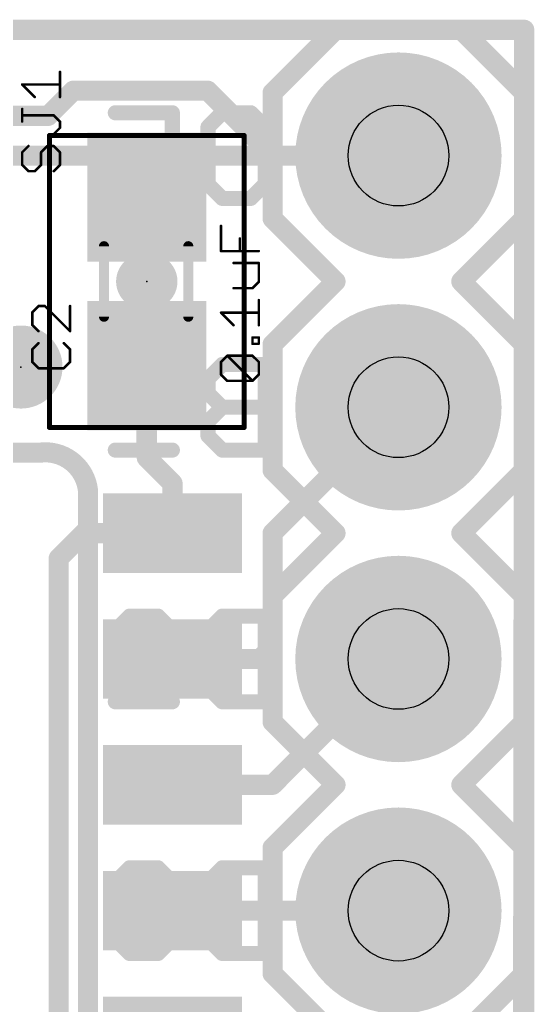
# Model space of a CAD drawing. Extents: x -98 to 13, y 0 to 18.
# Drawn here: x 7.61 to 12.8, y 7.94 to 17.88 of the extents above; entities that cross this region are included whole.
import ezdxf

# ---------------------------------------------------------------- set-up
doc = ezdxf.new("R2010")
doc.units = 0
for name, color, linetype in [('1', 12, 'CONTINUOUS'), ('16', 132, 'CONTINUOUS'), ('17', 110, 'CONTINUOUS'), ('20', 53, 'CONTINUOUS'), ('21', 53, 'CONTINUOUS'), ('22', 53, 'CONTINUOUS'), ('23', 53, 'CONTINUOUS'), ('25', 253, 'CONTINUOUS'), ('27', 253, 'CONTINUOUS'), ('29', 253, 'CONTINUOUS'), ('30', 253, 'CONTINUOUS'), ('31', 253, 'CONTINUOUS'), ('39', 12, 'CONTINUOUS'), ('44', 253, 'CONTINUOUS'), ('51', 53, 'CONTINUOUS')]:
    doc.layers.add(name, color=color, linetype=linetype)

# ---------------------------------------------------------------- blocks, each defined once
blk = doc.blocks.new('RECT')
blk.add_solid([(-0.5, -0.5), (0.5, -0.5), (-0.5, 0.5), (0.5, 0.5)])
blk = doc.blocks.new('PIE')
at = {"const_width": 0.5}
blk.add_lwpolyline([(0, -0.25, 1), (0, 0.25, 1), (0, -0.25)], format="xyb", dxfattribs=at)
blk = doc.blocks.new('ROUNDP')
at = {"const_width": 0.5}
blk.add_lwpolyline([(0, -0.25, 1), (0, 0.25, 1), (0, -0.25)], format="xyb", dxfattribs=at)

msp = doc.modelspace()

# ---------------------------------------------------------------- linework, layer by layer
at = {"layer": '1'}
for points, const_width in [([(0, 17.78), (12.7, 17.78)], 0.2032), ([(12.7, 17.78), (12.7, 0)], 0.2032), ([(7.8939, 16.9109), (8.1479, 17.1649)], 0.2032), ([(8.1479, 17.1649), (9.5051, 17.1649)], 0.2032), ([(9.5051, 17.1649), (10.16, 16.51)], 0.2032), ([(6.35, 16.9109), (7.8939, 16.9109)], 0.2032), ([(10.16, 16.51), (11.43, 16.51)], 0.2032), ([(8.89, 14.39), (8.89, 13.97)], 0.254), ([(8.89, 13.462), (8.89, 14.39)], 0.2032), ([(10.16, 12.7), (11.43, 13.97)], 0.2032), ([(9.15, 13.202), (8.89, 13.462)], 0.2032), ([(9.15, 12.7), (9.15, 13.202)], 0.2032), ([(8.255, 12.7), (8.001, 12.446)], 0.2032), ([(9.15, 12.7), (8.255, 12.7)], 0.2032), ([(10.16, 11.557), (10.16, 12.7)], 0.2032), ([(8.001, 12.446), (8.001, 6.096)], 0.2032), ([(10.033, 11.43), (10.16, 11.557)], 0.2032), ([(9.15, 11.43), (10.033, 11.43)], 0.2032), ([(10.16, 10.16), (11.43, 11.43)], 0.2032), ([(9.15, 10.16), (10.16, 10.16)], 0.2032), ([(9.15, 8.89), (11.43, 8.89)], 0.2032)]:
    msp.add_lwpolyline(points, dxfattribs=dict(at, const_width=const_width))
for points, const_width in [([(12.7508, 17.78, 1), (12.6492, 17.78)], 0.1016), ([(12.7, 17.7292, 1), (12.7, 17.8308)], 0.1016), ([(8.1479, 17.2157, 1), (8.1479, 17.1141)], 0.1016), ([(8.1838, 17.129, 1), (8.112, 17.2008)], 0.1016), ([(9.541, 17.2008, 1), (9.4692, 17.129)], 0.1016), ([(9.5051, 17.1141, 1), (9.5051, 17.2157)], 0.1016), ([(7.8939, 16.8601, 1), (7.8939, 16.9617)], 0.1016), ([(7.858, 16.9468, 1), (7.9298, 16.875)], 0.1016), ([(10.16, 16.5608, 1), (10.16, 16.4592)], 0.1016), ([(11.43, 16.4592, 1), (11.43, 16.5608)], 0.1016), ([(10.1241, 16.4741, 1), (10.1959, 16.5459)], 0.1016), ([(8.9535, 14.39, 1), (8.8265, 14.39)], 0.127), ([(8.9408, 14.39, 1), (8.8392, 14.39)], 0.1016), ([(8.8265, 13.97, 1), (8.9535, 13.97)], 0.127), ([(11.4659, 13.9341, 1), (11.3941, 14.0059)], 0.1016), ([(8.9259, 13.4979, 1), (8.8541, 13.4261)], 0.1016), ([(8.8392, 13.462, 1), (8.9408, 13.462)], 0.1016), ([(9.2008, 13.202, 1), (9.0992, 13.202)], 0.1016), ([(9.1141, 13.1661, 1), (9.1859, 13.2379)], 0.1016), ([(8.255, 12.7508, 1), (8.255, 12.6492)], 0.1016), ([(8.2909, 12.6641, 1), (8.2191, 12.7359)], 0.1016), ([(9.0992, 12.7, 1), (9.2008, 12.7)], 0.1016), ([(9.15, 12.6492, 1), (9.15, 12.7508)], 0.1016), ([(10.2108, 12.7, 1), (10.1092, 12.7)], 0.1016), ([(10.1241, 12.7359, 1), (10.1959, 12.6641)], 0.1016), ([(8.0518, 12.446, 1), (7.9502, 12.446)], 0.1016), ([(7.9651, 12.4819, 1), (8.0369, 12.4101)], 0.1016), ([(10.1959, 11.5211, 1), (10.1241, 11.5929)], 0.1016), ([(10.1092, 11.557, 1), (10.2108, 11.557)], 0.1016), ([(9.15, 11.4808, 1), (9.15, 11.3792)], 0.1016), ([(9.9971, 11.4659, 1), (10.0689, 11.3941)], 0.1016), ([(10.033, 11.3792, 1), (10.033, 11.4808)], 0.1016), ([(11.4659, 11.3941, 1), (11.3941, 11.4659)], 0.1016), ([(9.15, 10.2108, 1), (9.15, 10.1092)], 0.1016), ([(10.1241, 10.1959, 1), (10.1959, 10.1241)], 0.1016), ([(10.16, 10.1092, 1), (10.16, 10.2108)], 0.1016), ([(9.15, 8.9408, 1), (9.15, 8.8392)], 0.1016), ([(11.43, 8.8392, 1), (11.43, 8.9408)], 0.1016)]:
    msp.add_lwpolyline(points, format="xyb", dxfattribs=dict(at, const_width=const_width))
at = {"layer": '16', "const_width": 0.2032}
for points in [[(0, 17.78), (12.7, 17.78)], [(12.7, 17.78), (12.7, 0)], [(11.43, 16.51), (6.35, 16.51)]]:
    msp.add_lwpolyline(points, dxfattribs=at)
at = {"layer": '16', "const_width": 0.1016}
for points in [[(12.7508, 17.78, 1), (12.6492, 17.78)], [(12.7, 17.7292, 1), (12.7, 17.8308)], [(11.43, 16.4592, 1), (11.43, 16.5608)]]:
    msp.add_lwpolyline(points, format="xyb", dxfattribs=at)
at = {"layer": '20', "const_width": 0.2032}
for points in [[(12.7, 17.78), (0, 17.78)], [(12.68, 0), (12.7, 17.78)]]:
    msp.add_lwpolyline(points, dxfattribs=at)
at = {"layer": '20', "const_width": 0.1016}
for points in [[(12.7508, 17.7799, 1), (12.6492, 17.7801)], [(12.7, 17.7292, 1), (12.7, 17.8308)]]:
    msp.add_lwpolyline(points, format="xyb", dxfattribs=at)
at = {"layer": '21'}
for points, const_width in [([(10.16, 17.145), (10.795, 17.78)], 0.2032), ([(10.795, 17.78), (12.065, 17.78)], 0.2032), ([(12.065, 17.78), (12.7, 17.145)], 0.2032), ([(10.16, 15.875), (10.16, 17.145)], 0.2032), ([(12.7, 17.145), (12.7, 15.875)], 0.2032), ([(10.16, 15.875), (10.795, 15.24)], 0.2032), ([(12.065, 15.24), (12.7, 15.875)], 0.2032), ([(8.8595, 15.24), (8.9205, 15.24)], 0.5588), ([(10.16, 14.605), (10.795, 15.24)], 0.2032), ([(12.065, 15.24), (12.7, 14.605)], 0.2032), ([(10.16, 13.335), (10.16, 14.605)], 0.2032), ([(12.7, 14.605), (12.7, 13.335)], 0.2032), ([(7.8026, 13.5128), (6.9596, 13.5128)], 0.2032), ([(10.795, 12.7), (10.16, 13.335)], 0.2032), ([(12.7, 13.335), (12.065, 12.7)], 0.2032), ([(8.2963, 4.6482), (8.2963, 13.1318)], 0.2032), ([(10.16, 12.065), (10.795, 12.7)], 0.2032), ([(12.065, 12.7), (12.7, 12.065)], 0.2032), ([(10.16, 10.795), (10.16, 12.065)], 0.2032), ([(12.7, 12.065), (12.7, 10.795)], 0.2032), ([(10.795, 10.16), (10.16, 10.795)], 0.2032), ([(12.7, 10.795), (12.065, 10.16)], 0.2032), ([(10.16, 9.525), (10.795, 10.16)], 0.2032), ([(12.065, 10.16), (12.7, 9.525)], 0.2032), ([(10.16, 8.255), (10.16, 9.525)], 0.2032), ([(12.7, 9.525), (12.7, 8.255)], 0.2032), ([(10.16, 8.255), (10.795, 7.62)], 0.2032), ([(12.065, 7.62), (12.7, 8.255)], 0.2032)]:
    msp.add_lwpolyline(points, dxfattribs=dict(at, const_width=const_width))
for points, const_width in [([(10.795, 17.8308, 1), (10.795, 17.7292)], 0.1016), ([(10.8309, 17.7441, 1), (10.7591, 17.8159)], 0.1016), ([(12.1009, 17.8159, 1), (12.0291, 17.7441)], 0.1016), ([(12.065, 17.7292, 1), (12.065, 17.8308)], 0.1016), ([(10.2108, 17.145, 1), (10.1092, 17.145)], 0.1016), ([(10.1241, 17.1809, 1), (10.1959, 17.1091)], 0.1016), ([(12.7508, 17.145, 1), (12.6492, 17.145)], 0.1016), ([(12.6641, 17.1091, 1), (12.7359, 17.1809)], 0.1016), ([(10.1959, 15.9109, 1), (10.1241, 15.8391)], 0.1016), ([(10.1092, 15.875, 1), (10.2108, 15.875)], 0.1016), ([(12.6492, 15.875, 1), (12.7508, 15.875)], 0.1016), ([(12.7359, 15.8391, 1), (12.6641, 15.9109)], 0.1016), ([(8.8595, 15.3797, 1), (8.8595, 15.1003)], 0.2794), ([(8.9205, 15.1003, 1), (8.9205, 15.3797)], 0.2794), ([(10.8309, 15.2041, 1), (10.7591, 15.2759)], 0.1016), ([(10.7591, 15.2041, 1), (10.8309, 15.2759)], 0.1016), ([(12.1009, 15.2759, 1), (12.0291, 15.2041)], 0.1016), ([(12.0291, 15.2759, 1), (12.1009, 15.2041)], 0.1016), ([(10.2108, 14.605, 1), (10.1092, 14.605)], 0.1016), ([(10.1241, 14.6409, 1), (10.1959, 14.5691)], 0.1016), ([(12.7508, 14.605, 1), (12.6492, 14.605)], 0.1016), ([(12.6641, 14.5691, 1), (12.7359, 14.6409)], 0.1016), ([(8.2963, 13.1318, 0.4143), (7.8153, 13.5128)], 0.2032), ([(7.8094, 13.5633, 1), (7.8212, 13.4623)], 0.1016), ([(7.8026, 13.462, 1), (7.8026, 13.5636)], 0.1016), ([(10.1959, 13.3709, 1), (10.1241, 13.2991)], 0.1016), ([(12.7359, 13.2991, 1), (12.6641, 13.3709)], 0.1016), ([(10.1092, 13.335, 1), (10.2108, 13.335)], 0.1016), ([(12.6492, 13.335, 1), (12.7508, 13.335)], 0.1016), ([(8.3471, 13.1318, 1), (8.2455, 13.1318)], 0.1016), ([(8.2458, 13.126, 1), (8.3468, 13.1376)], 0.1016), ([(10.8309, 12.6641, 1), (10.7591, 12.7359)], 0.1016), ([(10.7591, 12.6641, 1), (10.8309, 12.7359)], 0.1016), ([(12.1009, 12.7359, 1), (12.0291, 12.6641)], 0.1016), ([(12.0291, 12.7359, 1), (12.1009, 12.6641)], 0.1016), ([(10.2108, 12.065, 1), (10.1092, 12.065)], 0.1016), ([(10.1241, 12.1009, 1), (10.1959, 12.0291)], 0.1016), ([(12.7508, 12.065, 1), (12.6492, 12.065)], 0.1016), ([(12.6641, 12.0291, 1), (12.7359, 12.1009)], 0.1016), ([(10.1959, 10.8309, 1), (10.1241, 10.7591)], 0.1016), ([(10.1092, 10.795, 1), (10.2108, 10.795)], 0.1016), ([(12.6492, 10.795, 1), (12.7508, 10.795)], 0.1016), ([(12.7359, 10.7591, 1), (12.6641, 10.8309)], 0.1016), ([(10.8309, 10.1241, 1), (10.7591, 10.1959)], 0.1016), ([(10.7591, 10.1241, 1), (10.8309, 10.1959)], 0.1016), ([(12.1009, 10.1959, 1), (12.0291, 10.1241)], 0.1016), ([(12.0291, 10.1959, 1), (12.1009, 10.1241)], 0.1016), ([(10.2108, 9.525, 1), (10.1092, 9.525)], 0.1016), ([(10.1241, 9.5609, 1), (10.1959, 9.4891)], 0.1016), ([(12.7508, 9.525, 1), (12.6492, 9.525)], 0.1016), ([(12.6641, 9.4891, 1), (12.7359, 9.5609)], 0.1016), ([(10.1959, 8.2909, 1), (10.1241, 8.2191)], 0.1016), ([(12.7359, 8.2191, 1), (12.6641, 8.2909)], 0.1016), ([(10.1092, 8.255, 1), (10.2108, 8.255)], 0.1016), ([(12.6492, 8.255, 1), (12.7508, 8.255)], 0.1016)]:
    msp.add_lwpolyline(points, format="xyb", dxfattribs=dict(at, const_width=const_width))
at = {"layer": '22', "const_width": 0.1524}
for points in [[(8.5721, 16.9425), (9.1483, 16.9425)], [(9.1483, 16.9425), (9.1483, 16.0782)], [(9.5076, 16.7985), (9.6516, 16.9425)], [(9.6516, 16.9425), (9.9397, 16.9425)], [(9.9397, 16.9425), (10.0838, 16.7985)], [(9.5076, 16.2223), (9.5076, 16.7985)], [(10.0838, 16.7985), (10.0838, 16.2223)], [(9.1483, 16.5104), (8.8602, 16.5104)], [(9.6516, 16.0782), (9.5076, 16.2223)], [(10.0838, 16.2223), (9.9397, 16.0782)], [(9.1483, 16.0782), (8.5721, 16.0782)], [(9.9397, 16.0782), (9.6516, 16.0782)], [(9.1483, 14.1144), (8.8602, 14.4025)], [(8.8602, 14.4025), (8.8602, 13.5382)], [(9.6516, 14.4025), (9.5076, 14.2585)], [(10.0838, 14.4025), (9.6516, 14.4025)], [(10.0838, 13.5382), (10.0838, 14.4025)], [(9.5076, 14.2585), (9.5076, 14.1144)], [(9.5076, 14.1144), (9.6516, 13.9704)], [(9.6516, 13.9704), (9.5076, 13.8263)], [(10.0838, 13.9704), (9.6516, 13.9704)], [(9.5076, 13.8263), (9.5076, 13.6823)], [(9.5076, 13.6823), (9.6516, 13.5382)], [(9.1483, 13.5382), (8.5721, 13.5382)], [(9.6516, 13.5382), (10.0838, 13.5382)], [(8.5721, 11.7185), (8.7161, 11.8625)], [(8.7161, 11.8625), (9.0042, 11.8625)], [(9.0042, 11.8625), (9.1483, 11.7185)], [(9.6516, 11.8625), (9.5076, 11.7185)], [(10.0838, 11.8625), (9.6516, 11.8625)], [(10.0838, 10.9982), (10.0838, 11.8625)], [(8.5721, 11.5744), (8.5721, 11.7185)], [(9.5076, 11.7185), (9.5076, 11.5744)], [(9.1483, 10.9982), (8.5721, 11.5744)], [(9.5076, 11.5744), (9.6516, 11.4304)], [(9.6516, 11.4304), (9.5076, 11.2863)], [(10.0838, 11.4304), (9.6516, 11.4304)], [(9.5076, 11.2863), (9.5076, 11.1423)], [(9.5076, 11.1423), (9.6516, 10.9982)], [(8.5721, 10.9982), (9.1483, 10.9982)], [(9.6516, 10.9982), (10.0838, 10.9982)], [(8.7161, 9.3225), (8.5721, 9.1785)], [(9.0042, 9.3225), (8.7161, 9.3225)], [(9.1483, 9.1785), (9.0042, 9.3225)], [(9.6516, 9.3225), (9.5076, 9.1785)], [(10.0838, 9.3225), (9.6516, 9.3225)], [(10.0838, 8.4582), (10.0838, 9.3225)], [(8.5721, 9.1785), (8.5721, 9.0344)], [(9.5076, 9.1785), (9.5076, 9.0344)], [(8.5721, 9.0344), (8.7161, 8.8904)], [(9.5076, 9.0344), (9.6516, 8.8904)], [(8.7161, 8.8904), (8.5721, 8.7463)], [(8.7161, 8.8904), (8.8602, 8.8904)], [(9.6516, 8.8904), (9.5076, 8.7463)], [(10.0838, 8.8904), (9.6516, 8.8904)], [(8.5721, 8.7463), (8.5721, 8.6023)], [(9.5076, 8.7463), (9.5076, 8.6023)], [(8.5721, 8.6023), (8.7161, 8.4582)], [(9.0042, 8.4582), (9.1483, 8.6023)], [(9.5076, 8.6023), (9.6516, 8.4582)], [(8.7161, 8.4582), (9.0042, 8.4582)], [(9.6516, 8.4582), (10.0838, 8.4582)]]:
    msp.add_lwpolyline(points, dxfattribs=at)
at = {"layer": '22', "const_width": 0.0762}
for points in [[(8.5721, 16.9806, 1), (8.5721, 16.9044)], [(9.1864, 16.9425, 1), (9.1102, 16.9425)], [(9.1483, 16.9044, 1), (9.1483, 16.9806)], [(9.6516, 16.9806, 1), (9.6516, 16.9044)], [(9.6786, 16.9156, 1), (9.6247, 16.9695)], [(9.9667, 16.9695, 1), (9.9128, 16.9156)], [(9.9397, 16.9044, 1), (9.9397, 16.9806)], [(9.4806, 16.8254, 1), (9.5345, 16.7715)], [(9.5457, 16.7985, 1), (9.4695, 16.7985)], [(10.1219, 16.7985, 1), (10.0457, 16.7985)], [(10.0569, 16.7715, 1), (10.1107, 16.8254)], [(8.8602, 16.5485, 1), (8.8602, 16.4723)], [(9.1483, 16.4723, 1), (9.1483, 16.5485)], [(9.5345, 16.2492, 1), (9.4806, 16.1953)], [(9.4695, 16.2223, 1), (9.5457, 16.2223)], [(10.0457, 16.2223, 1), (10.1219, 16.2223)], [(10.1107, 16.1953, 1), (10.0569, 16.2492)], [(8.5721, 16.1163, 1), (8.5721, 16.0401)], [(9.1102, 16.0782, 1), (9.1864, 16.0782)], [(9.1483, 16.0401, 1), (9.1483, 16.1163)], [(9.6516, 16.1163, 1), (9.6516, 16.0401)], [(9.6247, 16.0513, 1), (9.6786, 16.1051)], [(9.9128, 16.1051, 1), (9.9667, 16.0513)], [(9.9397, 16.0401, 1), (9.9397, 16.1163)], [(8.8871, 14.4295, 1), (8.8332, 14.3756)], [(8.8983, 14.4025, 1), (8.8221, 14.4025)], [(9.6516, 14.4406, 1), (9.6516, 14.3644)], [(9.6786, 14.3756, 1), (9.6247, 14.4295)], [(10.1219, 14.4025, 1), (10.0457, 14.4025)], [(10.0838, 14.3644, 1), (10.0838, 14.4406)], [(9.4806, 14.2854, 1), (9.5345, 14.2315)], [(9.5457, 14.2585, 1), (9.4695, 14.2585)], [(9.1213, 14.0875, 1), (9.1752, 14.1414)], [(9.5345, 14.1414, 1), (9.4806, 14.0875)], [(9.4695, 14.1144, 1), (9.5457, 14.1144)], [(9.6516, 14.0085, 1), (9.6516, 13.9323)], [(9.6786, 13.9434, 1), (9.6247, 13.9973)], [(9.6247, 13.9434, 1), (9.6786, 13.9973)], [(10.0838, 13.9323, 1), (10.0838, 14.0085)], [(9.4806, 13.8533, 1), (9.5345, 13.7994)], [(9.5457, 13.8263, 1), (9.4695, 13.8263)], [(9.5345, 13.7092, 1), (9.4806, 13.6553)], [(9.4695, 13.6823, 1), (9.5457, 13.6823)], [(8.5721, 13.5763, 1), (8.5721, 13.5001)], [(8.8221, 13.5382, 1), (8.8983, 13.5382)], [(9.1483, 13.5001, 1), (9.1483, 13.5763)], [(9.6516, 13.5763, 1), (9.6516, 13.5001)], [(9.6247, 13.5113, 1), (9.6786, 13.5651)], [(10.0457, 13.5382, 1), (10.1219, 13.5382)], [(10.0838, 13.5001, 1), (10.0838, 13.5763)], [(8.7161, 11.9006, 1), (8.7161, 11.8244)], [(8.7431, 11.8356, 1), (8.6892, 11.8895)], [(9.0312, 11.8895, 1), (8.9773, 11.8356)], [(9.0042, 11.8244, 1), (9.0042, 11.9006)], [(9.6516, 11.9006, 1), (9.6516, 11.8244)], [(9.6786, 11.8356, 1), (9.6247, 11.8895)], [(10.1219, 11.8625, 1), (10.0457, 11.8625)], [(10.0838, 11.8244, 1), (10.0838, 11.9006)], [(8.5451, 11.7454, 1), (8.599, 11.6915)], [(8.6102, 11.7185, 1), (8.534, 11.7185)], [(9.1213, 11.6915, 1), (9.1752, 11.7454)], [(9.4806, 11.7454, 1), (9.5345, 11.6915)], [(9.5457, 11.7185, 1), (9.4695, 11.7185)], [(8.599, 11.6014, 1), (8.5451, 11.5475)], [(9.5345, 11.6014, 1), (9.4806, 11.5475)], [(8.534, 11.5744, 1), (8.6102, 11.5744)], [(9.4695, 11.5744, 1), (9.5457, 11.5744)], [(9.6516, 11.4685, 1), (9.6516, 11.3923)], [(9.6786, 11.4034, 1), (9.6247, 11.4573)], [(9.6247, 11.4034, 1), (9.6786, 11.4573)], [(10.0838, 11.3923, 1), (10.0838, 11.4685)], [(9.4806, 11.3133, 1), (9.5345, 11.2594)], [(9.5457, 11.2863, 1), (9.4695, 11.2863)], [(9.5345, 11.1692, 1), (9.4806, 11.1153)], [(9.4695, 11.1423, 1), (9.5457, 11.1423)], [(8.5721, 11.0363, 1), (8.5721, 10.9601)], [(9.1213, 10.9713, 1), (9.1752, 11.0251)], [(9.1483, 10.9601, 1), (9.1483, 11.0363)], [(9.6516, 11.0363, 1), (9.6516, 10.9601)], [(9.6247, 10.9713, 1), (9.6786, 11.0251)], [(10.0838, 10.9601, 1), (10.0838, 11.0363)], [(10.0457, 10.9982, 1), (10.1219, 10.9982)], [(8.7161, 9.3606, 1), (8.7161, 9.2844)], [(8.7431, 9.2956, 1), (8.6892, 9.3495)], [(9.0312, 9.3495, 1), (8.9773, 9.2956)], [(9.0042, 9.2844, 1), (9.0042, 9.3606)], [(9.6516, 9.3606, 1), (9.6516, 9.2844)], [(9.6786, 9.2956, 1), (9.6247, 9.3495)], [(10.1219, 9.3225, 1), (10.0457, 9.3225)], [(10.0838, 9.2844, 1), (10.0838, 9.3606)], [(8.6102, 9.1785, 1), (8.534, 9.1785)], [(9.5457, 9.1785, 1), (9.4695, 9.1785)], [(8.5451, 9.2054, 1), (8.599, 9.1515)], [(9.1213, 9.1515, 1), (9.1752, 9.2054)], [(9.4806, 9.2054, 1), (9.5345, 9.1515)], [(8.599, 9.0614, 1), (8.5451, 9.0075)], [(8.534, 9.0344, 1), (8.6102, 9.0344)], [(9.5345, 9.0614, 1), (9.4806, 9.0075)], [(9.4695, 9.0344, 1), (9.5457, 9.0344)], [(8.7161, 8.9285, 1), (8.7161, 8.8523)], [(8.7431, 8.8634, 1), (8.6892, 8.9173)], [(8.6892, 8.8634, 1), (8.7431, 8.9173)], [(8.8602, 8.8523, 1), (8.8602, 8.9285)], [(9.6516, 8.9285, 1), (9.6516, 8.8523)], [(9.6786, 8.8634, 1), (9.6247, 8.9173)], [(9.6247, 8.8634, 1), (9.6786, 8.9173)], [(10.0838, 8.8523, 1), (10.0838, 8.9285)], [(8.5451, 8.7733, 1), (8.599, 8.7194)], [(8.6102, 8.7463, 1), (8.534, 8.7463)], [(9.4806, 8.7733, 1), (9.5345, 8.7194)], [(9.5457, 8.7463, 1), (9.4695, 8.7463)], [(8.599, 8.6292, 1), (8.5451, 8.5753)], [(9.1752, 8.5753, 1), (9.1213, 8.6292)], [(9.5345, 8.6292, 1), (9.4806, 8.5753)], [(8.534, 8.6023, 1), (8.6102, 8.6023)], [(9.4695, 8.6023, 1), (9.5457, 8.6023)], [(8.7161, 8.4963, 1), (8.7161, 8.4201)], [(8.6892, 8.4313, 1), (8.7431, 8.4851)], [(8.9773, 8.4851, 1), (9.0312, 8.4313)], [(9.0042, 8.4201, 1), (9.0042, 8.4963)], [(9.6516, 8.4963, 1), (9.6516, 8.4201)], [(9.6247, 8.4313, 1), (9.6786, 8.4851)], [(10.0457, 8.4582, 1), (10.1219, 8.4582)], [(10.0838, 8.4201, 1), (10.0838, 8.4963)]]:
    msp.add_lwpolyline(points, format="xyb", dxfattribs=at)
at = {"layer": '23'}
for p in [(8.89, 15.24), (7.62, 14.3764)]:
    msp.add_point(p, dxfattribs=at)
at = {"layer": '25', "const_width": 0.0254}
for points in [[(8.0137, 17.101), (8.0137, 17.3552)], [(7.7595, 17.101), (7.6324, 17.2281)], [(7.6324, 17.2281), (8.0137, 17.2281)], [(7.6324, 16.8539), (7.6324, 16.981)], [(7.9501, 16.9174), (7.6324, 16.9174)], [(8.0137, 16.8539), (7.9501, 16.9174)], [(8.0137, 16.7903), (8.0137, 16.8539)], [(7.9501, 16.7268), (8.0137, 16.7903)], [(7.6959, 16.6068), (7.6324, 16.5432)], [(7.823, 16.5432), (7.8866, 16.6068)], [(7.8866, 16.6068), (7.9501, 16.6068)], [(7.9501, 16.6068), (8.0137, 16.5432)], [(7.6324, 16.5432), (7.6324, 16.4161)], [(7.823, 16.4161), (7.823, 16.5432)], [(8.0137, 16.5432), (8.0137, 16.4161)], [(7.6324, 16.4161), (7.6959, 16.3526)], [(7.7595, 16.3526), (7.823, 16.4161)], [(8.0137, 16.4161), (7.9501, 16.3526)], [(7.6959, 16.3526), (7.7595, 16.3526)], [(7.7975, 14.9921), (7.734, 14.9286)], [(7.734, 14.9286), (7.734, 14.8015)], [(7.8611, 14.9921), (7.7975, 14.9921)], [(8.1153, 14.7379), (7.8611, 14.9921)], [(8.1153, 14.9921), (8.1153, 14.7379)], [(7.734, 14.8015), (7.7975, 14.7379)], [(7.7975, 14.6179), (7.734, 14.5544)], [(8.1153, 14.5544), (8.0517, 14.6179)], [(7.734, 14.5544), (7.734, 14.4273)], [(8.1153, 14.4273), (8.1153, 14.5544)], [(7.734, 14.4273), (7.7975, 14.3637)], [(8.0517, 14.3637), (8.1153, 14.4273)], [(7.7975, 14.3637), (8.0517, 14.3637)]]:
    msp.add_lwpolyline(points, dxfattribs=at)
at = {"layer": '25', "const_width": 0.0127}
for points in [[(8.02, 17.3552, 1), (8.0074, 17.3552)], [(7.6369, 17.2326, 1), (7.6279, 17.2236)], [(7.6324, 17.2344, 1), (7.6324, 17.2217)], [(8.0137, 17.2217, 1), (8.0137, 17.2344)], [(7.755, 17.0965, 1), (7.764, 17.1055)], [(8.0074, 17.101, 1), (8.02, 17.101)], [(7.6387, 16.981, 1), (7.626, 16.981)], [(7.6324, 16.9238, 1), (7.6324, 16.9111)], [(7.9546, 16.9219, 1), (7.9457, 16.913)], [(7.9501, 16.9111, 1), (7.9501, 16.9238)], [(7.626, 16.8539, 1), (7.6387, 16.8539)], [(8.02, 16.8539, 1), (8.0074, 16.8539)], [(8.0092, 16.8494, 1), (8.0182, 16.8584)], [(7.9457, 16.7313, 1), (7.9546, 16.7223)], [(8.0074, 16.7903, 1), (8.02, 16.7903)], [(8.0182, 16.7858, 1), (8.0092, 16.7948)], [(7.7004, 16.6023, 1), (7.6914, 16.6113)], [(7.8866, 16.6131, 1), (7.8866, 16.6004)], [(7.8911, 16.6023, 1), (7.8821, 16.6113)], [(7.9546, 16.6113, 1), (7.9457, 16.6023)], [(7.9501, 16.6004, 1), (7.9501, 16.6131)], [(7.6387, 16.5432, 1), (7.626, 16.5432)], [(7.6279, 16.5477, 1), (7.6369, 16.5388)], [(7.8185, 16.5477, 1), (7.8275, 16.5388)], [(7.8294, 16.5432, 1), (7.8167, 16.5432)], [(8.02, 16.5432, 1), (8.0074, 16.5432)], [(8.0092, 16.5388, 1), (8.0182, 16.5477)], [(7.6369, 16.4206, 1), (7.6279, 16.4116)], [(7.626, 16.4161, 1), (7.6387, 16.4161)], [(7.8167, 16.4161, 1), (7.8294, 16.4161)], [(7.8275, 16.4116, 1), (7.8185, 16.4206)], [(8.0074, 16.4161, 1), (8.02, 16.4161)], [(8.0182, 16.4116, 1), (8.0092, 16.4206)], [(7.6959, 16.3589, 1), (7.6959, 16.3462)], [(7.6914, 16.3481, 1), (7.7004, 16.3571)], [(7.755, 16.3571, 1), (7.764, 16.3481)], [(7.7595, 16.3462, 1), (7.7595, 16.3589)], [(7.9457, 16.3571, 1), (7.9546, 16.3481)], [(7.7403, 14.9286, 1), (7.7276, 14.9286)], [(7.7295, 14.9331, 1), (7.7385, 14.9241)], [(7.7975, 14.9985, 1), (7.7975, 14.9858)], [(7.802, 14.9876, 1), (7.793, 14.9966)], [(7.8656, 14.9966, 1), (7.8566, 14.9876)], [(7.8611, 14.9858, 1), (7.8611, 14.9985)], [(8.1216, 14.9921, 1), (8.109, 14.9921)], [(7.7276, 14.8015, 1), (7.7403, 14.8015)], [(7.7385, 14.8059, 1), (7.7295, 14.797)], [(7.793, 14.7334, 1), (7.802, 14.7424)], [(8.109, 14.7379, 1), (8.1216, 14.7379)], [(8.1108, 14.7334, 1), (8.1198, 14.7424)], [(7.802, 14.6134, 1), (7.793, 14.6224)], [(8.0562, 14.6224, 1), (8.0473, 14.6134)], [(7.7403, 14.5544, 1), (7.7276, 14.5544)], [(7.7295, 14.5589, 1), (7.7385, 14.5499)], [(8.1216, 14.5544, 1), (8.109, 14.5544)], [(8.1108, 14.5499, 1), (8.1198, 14.5589)], [(7.7276, 14.4273, 1), (7.7403, 14.4273)], [(7.7385, 14.4317, 1), (7.7295, 14.4228)], [(8.109, 14.4273, 1), (8.1216, 14.4273)], [(8.1198, 14.4228, 1), (8.1108, 14.4317)], [(7.7975, 14.3701, 1), (7.7975, 14.3574)], [(7.793, 14.3592, 1), (7.802, 14.3682)], [(8.0473, 14.3682, 1), (8.0562, 14.3592)], [(8.0517, 14.3574, 1), (8.0517, 14.3701)]]:
    msp.add_lwpolyline(points, format="xyb", dxfattribs=at)
at = {"layer": '27', "const_width": 0.0254}
for points in [[(9.639, 15.5464), (9.639, 15.8006)], [(9.8296, 15.5464), (9.8296, 15.6735)], [(10.0203, 15.5464), (9.639, 15.5464)], [(10.0203, 15.4264), (9.7661, 15.4264)], [(10.0203, 15.2358), (10.0203, 15.4264)], [(9.9567, 15.1722), (10.0203, 15.2358)], [(9.7661, 15.1722), (9.9567, 15.1722)], [(10.0203, 14.798), (10.0203, 15.0522)], [(9.7661, 14.798), (9.639, 14.9251)], [(9.639, 14.9251), (10.0203, 14.9251)], [(9.9567, 14.6109), (9.9567, 14.6745)], [(9.9567, 14.6745), (10.0203, 14.6745)], [(10.0203, 14.6109), (9.9567, 14.6109)], [(10.0203, 14.6745), (10.0203, 14.6109)], [(9.639, 14.4274), (9.7025, 14.4909)], [(9.639, 14.3003), (9.639, 14.4274)], [(9.7025, 14.4909), (9.9567, 14.4909)], [(9.9567, 14.2367), (9.7025, 14.4909)], [(9.9567, 14.4909), (10.0203, 14.4274)], [(10.0203, 14.4274), (10.0203, 14.3003)], [(9.7025, 14.2367), (9.639, 14.3003)], [(9.9567, 14.2367), (9.7025, 14.2367)], [(10.0203, 14.3003), (9.9567, 14.2367)]]:
    msp.add_lwpolyline(points, dxfattribs=at)
at = {"layer": '27', "const_width": 0.0127}
for points in [[(9.6453, 15.8006, 1), (9.6326, 15.8006)], [(9.836, 15.6735, 1), (9.8233, 15.6735)], [(9.639, 15.5528, 1), (9.639, 15.5401)], [(9.6326, 15.5464, 1), (9.6453, 15.5464)], [(9.8233, 15.5464, 1), (9.836, 15.5464)], [(10.0203, 15.5401, 1), (10.0203, 15.5528)], [(9.7661, 15.4328, 1), (9.7661, 15.4201)], [(10.0267, 15.4264, 1), (10.014, 15.4264)], [(10.0203, 15.4201, 1), (10.0203, 15.4328)], [(10.014, 15.2358, 1), (10.0267, 15.2358)], [(10.0248, 15.2313, 1), (10.0158, 15.2403)], [(9.7661, 15.1786, 1), (9.7661, 15.1659)], [(9.9523, 15.1767, 1), (9.9612, 15.1677)], [(9.9567, 15.1659, 1), (9.9567, 15.1786)], [(10.0267, 15.0522, 1), (10.014, 15.0522)], [(9.6435, 14.9296, 1), (9.6345, 14.9206)], [(9.639, 14.9315, 1), (9.639, 14.9188)], [(10.0203, 14.9188, 1), (10.0203, 14.9315)], [(9.7616, 14.7935, 1), (9.7706, 14.8025)], [(10.014, 14.798, 1), (10.0267, 14.798)], [(9.9631, 14.6745, 1), (9.9504, 14.6745)], [(9.9567, 14.6808, 1), (9.9567, 14.6681)], [(9.9567, 14.6173, 1), (9.9567, 14.6046)], [(10.0267, 14.6745, 1), (10.014, 14.6745)], [(10.0203, 14.6681, 1), (10.0203, 14.6808)], [(10.0203, 14.6046, 1), (10.0203, 14.6173)], [(9.9504, 14.6109, 1), (9.9631, 14.6109)], [(10.014, 14.6109, 1), (10.0267, 14.6109)], [(9.6453, 14.4274, 1), (9.6326, 14.4274)], [(9.6345, 14.4319, 1), (9.6435, 14.4229)], [(9.7025, 14.4973, 1), (9.7025, 14.4846)], [(9.707, 14.4954, 1), (9.698, 14.4864)], [(9.707, 14.4864, 1), (9.698, 14.4954)], [(9.9612, 14.4954, 1), (9.9523, 14.4864)], [(9.9567, 14.4846, 1), (9.9567, 14.4973)], [(10.0267, 14.4274, 1), (10.014, 14.4274)], [(10.0158, 14.4229, 1), (10.0248, 14.4319)], [(9.6435, 14.3047, 1), (9.6345, 14.2958)], [(9.6326, 14.3003, 1), (9.6453, 14.3003)], [(9.7025, 14.2431, 1), (9.7025, 14.2304)], [(9.698, 14.2322, 1), (9.707, 14.2412)], [(9.9523, 14.2412, 1), (9.9612, 14.2322)], [(9.9523, 14.2322, 1), (9.9612, 14.2412)], [(9.9567, 14.2304, 1), (9.9567, 14.2431)], [(10.014, 14.3003, 1), (10.0267, 14.3003)], [(10.0248, 14.2958, 1), (10.0158, 14.3047)]]:
    msp.add_lwpolyline(points, format="xyb", dxfattribs=at)
at = {"layer": '39', "const_width": 0.0508}
for points in [[(7.907, 13.767), (7.907, 16.713)], [(7.907, 16.713), (9.873, 16.713)], [(9.873, 16.713), (9.873, 13.767)], [(9.873, 13.767), (7.907, 13.767)]]:
    msp.add_lwpolyline(points, dxfattribs=at)
at = {"layer": '39', "const_width": 0.0254}
for points in [[(7.9197, 16.713, 1), (7.8943, 16.713)], [(7.907, 16.7257, 1), (7.907, 16.7003)], [(9.8857, 16.713, 1), (9.8603, 16.713)], [(9.873, 16.7003, 1), (9.873, 16.7257)], [(7.907, 13.7797, 1), (7.907, 13.7543)], [(7.8943, 13.767, 1), (7.9197, 13.767)], [(9.8603, 13.767, 1), (9.8857, 13.767)], [(9.873, 13.7543, 1), (9.873, 13.7797)]]:
    msp.add_lwpolyline(points, format="xyb", dxfattribs=at)
at = {"layer": '44'}
for centre in [(11.43, 16.51), (11.43, 13.97), (11.43, 11.43), (11.43, 8.89)]:
    msp.add_circle(centre, 0.508, dxfattribs=at)
at = {"layer": '51', "const_width": 0.1016}
for points in [[(8.458, 14.884), (8.458, 15.596)], [(9.309, 14.884), (9.309, 15.596)]]:
    msp.add_lwpolyline(points, dxfattribs=at)
at = {"layer": '51', "const_width": 0.0508}
for points in [[(8.4834, 15.596, 1), (8.4326, 15.596)], [(9.3344, 15.596, 1), (9.2836, 15.596)], [(8.4326, 14.884, 1), (8.4834, 14.884)], [(9.2836, 14.884, 1), (9.3344, 14.884)]]:
    msp.add_lwpolyline(points, format="xyb", dxfattribs=at)

# ---------------------------------------------------------------- block references
at = {"layer": '1', "xscale": 1.1, "rotation": 90}
for p in [(8.89, 16.09), (8.89, 14.39)]:
    msp.add_blockref('RECT', p, dxfattribs=at)
at = {"layer": '1', "xscale": 0.635, "yscale": 0.635}
msp.add_blockref('PIE', (7.62, 14.3764), dxfattribs=at)
at = {"layer": '1', "xscale": 0.6, "yscale": 1.2, "rotation": 270}
for p in [(9.15, 12.7), (9.15, 11.43), (9.15, 10.16), (9.15, 8.89)]:
    msp.add_blockref('RECT', p, dxfattribs=at)
at = {"layer": '17', "rotation": 180}
for p, xscale, yscale in [((11.43, 16.51), 1.8796, 1.8796), ((11.43, 16.51), 1.8796, 1.8796), ((11.43, 16.51), 1.524, 1.524), ((11.43, 16.51), 1.524, 1.524), ((11.43, 13.97), 1.8796, 1.8796), ((11.43, 13.97), 1.8796, 1.8796), ((11.43, 13.97), 1.524, 1.524), ((11.43, 13.97), 1.524, 1.524), ((11.43, 11.43), 1.8796, 1.8796), ((11.43, 11.43), 1.8796, 1.8796), ((11.43, 11.43), 1.524, 1.524), ((11.43, 11.43), 1.524, 1.524), ((11.43, 8.89), 1.8796, 1.8796), ((11.43, 8.89), 1.8796, 1.8796), ((11.43, 8.89), 1.524, 1.524), ((11.43, 8.89), 1.524, 1.524)]:
    msp.add_blockref('ROUNDP', p, dxfattribs=dict(at, xscale=xscale, yscale=yscale))
at = {"layer": '29'}
for name, p, xscale, yscale, rotation in [('ROUNDP', (11.43, 16.51), 2.0828, 2.0828, 180), ('RECT', (8.89, 16.09), 1.3032, 1.2032, 90), ('RECT', (8.89, 14.39), 1.3032, 1.2032, 90), ('ROUNDP', (11.43, 13.97), 2.0828, 2.0828, 180), ('RECT', (9.15, 12.7), 0.8032, 1.4032, 270), ('ROUNDP', (11.43, 11.43), 2.0828, 2.0828, 180), ('RECT', (9.15, 11.43), 0.8032, 1.4032, 270), ('RECT', (9.15, 10.16), 0.8032, 1.4032, 270), ('ROUNDP', (11.43, 8.89), 2.0828, 2.0828, 180), ('RECT', (9.15, 8.89), 0.8032, 1.4032, 270), ('RECT', (9.15, 7.62), 0.8032, 1.4032, 270)]:
    msp.add_blockref(name, p, dxfattribs=dict(at, xscale=xscale, yscale=yscale, rotation=rotation))
at = {"layer": '29', "xscale": 0.8382, "yscale": 0.8382}
msp.add_blockref('PIE', (7.62, 14.3764), dxfattribs=at)
at = {"layer": '30', "xscale": 2.0828, "yscale": 2.0828, "rotation": 180}
for p in [(11.43, 16.51), (11.43, 13.97), (11.43, 11.43), (11.43, 8.89)]:
    msp.add_blockref('ROUNDP', p, dxfattribs=at)
at = {"layer": '31', "xscale": 1.1, "rotation": 90}
for p in [(8.89, 16.09), (8.89, 14.39)]:
    msp.add_blockref('RECT', p, dxfattribs=at)
at = {"layer": '31', "xscale": 0.6, "yscale": 1.2, "rotation": 270}
for p in [(9.15, 12.7), (9.15, 11.43), (9.15, 10.16), (9.15, 8.89)]:
    msp.add_blockref('RECT', p, dxfattribs=at)
at = {"layer": '51'}
for p, xscale, yscale, rotation in [((11.43, 16.51), 0.508, 0.508, 90), ((8.8849, 15.8203), 0.5001, 0.95, 90), ((8.8849, 14.6519), 0.5001, 0.95, 90), ((11.43, 13.97), 0.508, 0.508, 90), ((9.1758, 12.7), 0.508, 1.0795, 270), ((9.144, 11.43), 0.508, 1.016, 270), ((11.43, 11.43), 0.508, 0.508, 90), ((9.144, 10.16), 0.508, 1.016, 270), ((9.144, 8.89), 0.508, 1.016, 270), ((11.43, 8.89), 0.508, 0.508, 90)]:
    msp.add_blockref('RECT', p, dxfattribs=dict(at, xscale=xscale, yscale=yscale, rotation=rotation))

doc.saveas('drawing.dxf')
